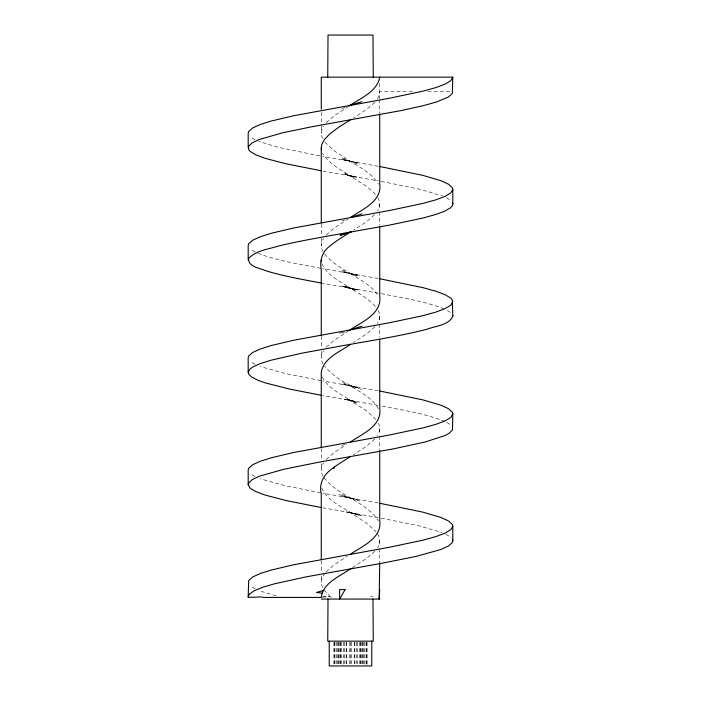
<?xml version="1.0" encoding="UTF-8"?>
<svg xmlns="http://www.w3.org/2000/svg" width="701" height="701" viewBox="0 0 701 701"><rect width="100%" height="100%" fill="white"/><g stroke="black" fill="none" stroke-linecap="round" stroke-linejoin="round"><path stroke-width="0.53" stroke-dasharray="3.5 2.63" d="M377.909 197.673C380.441 201.757 380.187 207.093 377.506 211.036M378.181 310.429C380.468 314.425 380.056 319.507 377.506 323.284M378.426 423.176C380.477 427.093 379.933 431.921 377.506 435.54M377.506 533.768C380.38 537.912 380.398 543.608 377.532 547.753M322.662 138.535C320.462 134.697 321.233 129.887 323.494 126.259M323.091 251.703C320.497 247.707 320.979 242.423 323.494 238.515M323.091 363.959C320.497 359.964 320.988 354.68 323.494 350.763M323.091 476.216C320.497 472.22 320.988 466.936 323.494 463.019M322.688 587.631C319.875 582.838 321.838 576.757 325.273 572.831M377.506 98.78L379.206 95.178L379.732 91.761L414.186 91.761M374.807 326.797L366.737 333.807L353.488 342.509M374.807 439.054L366.737 446.064L353.488 454.765M374.86 551.24L366.886 558.215L351.595 568.178M374.807 102.285L366.737 109.303L353.488 117.996M374.606 214.76L366.693 221.595L353.488 230.252M326.193 122.745L334.263 115.735L348.055 106.71M326.193 235.001L334.263 227.991L348.055 218.966M326.193 347.258L334.263 340.239L348.055 331.222M326.193 459.514L334.263 452.495L346.425 444.478M326.193 571.771L334.263 564.752L347.24 556.235M341.948 108.716L346.697 106.771M341.948 220.973L344.796 219.799M341.948 333.229L344.796 332.055M341.948 445.485L344.796 444.311M339.091 333.229L343.245 331.95M322.346 597.287L329.829 596.323L333.229 599.066M427.759 91.761L451.768 91.761M322.591 596.323L329.829 596.323L324.037 590.014M370.715 596.323L372.985 596.323M378.33 517.636L346.417 512.002M356.196 513.71L322.889 507.831M347.722 175.469L356.502 177.178L343.341 173.76L354.504 177.178L345.129 173.76L353.506 177.178L349.738 175.565L366.737 186.475L375.482 194.265M353.374 400.963L344.585 399.255L357.712 402.672L346.557 399.255L355.915 402.672L347.538 399.255L351.289 400.867C340.712 393.857 327.271 388.152 321.829 375.911M378.251 166.251L322.749 156.428M322.951 171.079L378.487 180.902M378.251 278.499L322.749 268.685M378.496 293.158L321.601 283.09M378.251 390.755L322.749 380.932M378.076 405.344L322.556 395.522M378.251 503.011L322.749 493.189M381.178 181.393L419.321 189.139L442.603 195.965M381.134 518.153L418.348 525.671L442.024 532.506M319.752 155.876L278.148 147.306L258.546 141.339M320.795 268.325C299.318 264.04 277.342 260.886 256.829 252.895M381.265 293.666C402.278 297.829 423.711 301.036 443.803 308.72M346.846 287.533L354.706 289.925L344.945 286.507L356.108 289.925L343.56 286.507L357.51 289.925M320.795 380.582L285.596 373.572L260.273 366.553M320.795 492.838L285.596 485.819L260.264 478.809M382.194 406.089C402.987 410.243 424.236 413.388 444.084 421.126M347.004 512.002L361.514 515.419L348.169 512.002L359.315 515.419L348.748 512.002L352.06 513.518C341.203 506.446 327.446 500.637 321.829 488.159M341.904 159.583L359.096 163.088M341.904 271.839L359.096 275.344M342.167 286.507L358.921 289.925M341.904 384.095L359.096 387.6M341.904 496.343L359.096 499.857M343.332 159.583L357.659 163.088M343.332 271.839L357.659 275.344M357.659 387.6L350.5 385.848L341.948 382.334M276.229 595.824L260.264 591.066M343.911 159.583L357.089 163.088M343.911 271.839L357.089 275.344M343.911 384.095L357.089 387.6M343.911 496.343L357.089 499.857M361.909 389.353C347.6 385.778 334.395 377.164 324.572 366.202M339.091 494.591L361.909 501.609M346.338 286.507L354.706 289.925M341.948 157.83L359.052 164.84M341.948 270.087L359.052 277.097M341.948 494.591L353.97 499.866M324.572 253.946C332.344 263.41 343.49 269.377 353.97 275.362M353.97 387.618L350.5 385.848C360.428 392.42 372.336 397.861 378.338 408.648M446.642 422.344L450.848 425.016M255.129 139.849L250.152 136.783M255.129 252.106L250.152 249.039M255.129 364.362L250.152 361.287M255.129 476.619L250.152 473.543M255.129 588.866L250.152 585.799M445.976 534.215L451.225 537.632M446.441 197.673L451.444 201.091M447.387 310.429L450.848 312.76M352.498 177.178C341.974 170.168 329.216 164.577 322.583 153.265M321.829 263.655C327.095 275.668 340.222 281.259 350.518 288.216M348.528 399.255L366.737 410.988L376.279 419.759M349.335 512.002L366.737 523.244L376.034 531.752M350.5 273.592C360.428 280.163 372.336 285.605 378.338 296.392M347.722 286.507C358.027 293.237 369.848 298.81 377.322 308.966M324.843 142.128L334.263 150.811L344.796 157.83C356.292 165.839 371.013 171.5 378.338 184.135M324.037 477.758C338.469 496.361 365.493 500.891 378.338 520.904M379.732 83.41L379.732 98.499M379.732 99.56L379.732 113.124M379.732 204.017L379.732 209.827M379.732 211.912L379.732 225.03M379.732 316.274L379.732 322.083M379.732 324.169L379.732 337.286M379.732 428.53L379.732 434.34M379.732 436.425L379.732 449.543M379.732 540.778L379.732 546.587M379.732 548.681L379.732 562.991M367.105 642.239L367.105 665.95M366.544 642.239L366.544 664.872M366.036 642.239L366.036 664.872M364.415 642.239L364.415 664.872M363.451 642.239L363.451 663.794M362.583 642.239L362.583 663.794M361.996 642.239L361.996 663.794M360.919 642.239L360.919 663.794M360.279 642.239L360.279 663.794M359.604 642.239L359.604 663.794M357.606 642.239L357.606 663.794M356.406 642.239L356.406 663.794M354.855 642.239L354.855 663.794M354.233 642.239L354.233 663.794M351.315 642.239L351.315 663.794M350.5 642.239L350.5 663.794M349.685 642.239L349.685 663.794M346.767 642.239L346.767 663.794M346.145 642.239L346.145 663.794M344.594 642.239L344.594 663.794M343.394 642.239L343.394 665.95M341.396 642.239L341.396 663.794M340.721 642.239L340.721 663.794M340.081 642.239L340.081 663.794M339.004 642.239L339.004 663.794M338.417 642.239L338.417 663.794M337.549 642.239L337.549 663.794M336.585 642.239L336.585 663.794M334.964 642.239L334.964 663.794M334.456 642.239L334.456 663.794M333.895 642.239L333.895 663.794M321.268 112.423L321.268 125.251M321.268 126.259L321.268 133.269M321.268 224.04L321.268 236.062M321.268 238.165L321.268 245.525M321.268 336.296L321.268 348.318M321.268 351.473L321.268 357.782M321.268 448.552L321.268 460.575M321.268 463.729L321.268 470.038M321.268 560.8L321.268 571.736M321.268 575.985L321.268 582.294"/><path stroke-width="1.05" d="M350.886 231.847C343.683 236.298 336.314 240.609 329.829 246.112C322.329 251.44 319.437 260.693 321.268 269.605L321.268 335.201M350.5 119.827L339.31 126.846L329.829 133.856L324.361 139.595L321.829 144.38L321.268 147.893L321.268 222.944M321.268 559.713L321.268 494.117C318.622 482.831 324.283 473.911 333.229 467.882L334.263 467.882L334.263 467.111L338.46 464.176L350.5 456.588M327.744 77.145L328.015 35.05L372.985 35.05L373.256 77.145M328.015 599.066L327.744 641.161L373.256 641.161L372.985 599.066M380.205 503.362L422.843 512.133L440.736 517.399L448.412 520.904L452.32 524.409L452.811 526.162L452.811 540.778L452.32 542.539L448.403 546.044L440.736 549.549L416.052 556.419L382.001 563.253L305.811 576.923L274.687 583.758L263.015 587.166L254.524 590.584L249.538 594.001L248.189 596.91L248.233 597.418L262.139 596.91M379.732 589.602L379.18 599.066L379.732 562.991M320.795 395.198L289.303 389.011L265.425 382.921L258.441 380.468L251.633 377.05L248.68 374.15L248.224 371.924L250.152 368.892L253.166 366.798L260.273 363.626L271.41 360.121L302.131 353.129L340.476 346.092C369.409 340.835 398.571 336.462 427.111 329.216C435.54 325.842 448.579 325.457 452.811 316.274L452.32 299.905L450.848 298.144L445.03 294.639L435.566 291.134L422.852 287.62L380.196 278.849M380.196 166.601L422.843 175.373L440.736 180.63L448.403 184.135L452.32 187.649L452.811 189.401L452.811 204.017L452.32 205.77L450.375 207.925L444.329 211.343L435.575 214.541L422.843 218.046L389.949 225.012L342.088 233.547C320.707 237.35 299.274 241.004 278.157 246.112C268.22 249.319 256.145 250.415 248.68 258.389C247.479 267.125 261.123 268.317 266.941 271.138C284.86 276.369 303.27 279.664 321.601 283.09M379.732 77.145C377.05 92.208 359.911 98.21 348.87 106.21M320.795 170.694L285.596 163.675L265.346 158.382L255.97 154.903L250.327 151.556L248.68 149.646L248.531 146.43L251.974 143.013L259.019 139.595L282.722 132.761L311.349 126.846L401.252 110.556L422.852 105.79L436.434 102.013L448.412 97.027L452.329 93.513L452.82 77.145L321.268 77.145L321.268 109.216M380.196 391.105L422.843 399.877L440.736 405.143L448.412 408.648L452.32 412.153L452.811 413.914L452.46 430.002L448.99 433.42L445.03 435.54L425.209 441.963L393.725 448.798L317.465 462.467L283.712 469.293L259.607 476.128L252.342 479.545L248.68 482.901L248.189 484.671L250.152 488.159L255.62 491.506L264.619 494.924L285.596 500.444L320.795 507.454M452.82 77.145L450.848 80.65L445.03 84.164L435.575 87.669L422.852 91.174L389.66 98.193L293.658 115.735L271.41 120.993L260.264 124.506L252.597 128.011L248.68 131.516L248.189 133.269L248.189 147.893M452.811 413.914L450.848 417.419L445.03 420.924L435.566 424.438L422.852 427.943L389.651 434.962L293.658 452.495L271.41 457.762L260.264 461.267L252.597 464.772L248.68 468.286L248.189 470.038L248.189 484.671M452.811 301.658L450.848 305.163L445.021 308.668L435.575 312.182L422.852 315.687L389.651 322.705L293.658 340.239L271.41 345.505L260.273 349.01L252.588 352.524L248.68 356.029L248.18 357.782L248.18 372.397M452.811 526.162L450.848 529.676L445.03 533.181L435.566 536.686L422.843 540.199L389.651 547.209L293.658 564.752L271.41 570.018L260.264 573.523L252.597 577.028L248.68 580.542L248.189 596.91M452.811 189.401L450.848 192.906L445.021 196.42L435.575 199.925L422.843 203.43L389.651 210.449L293.658 227.991L271.41 233.249L260.273 236.754L252.588 240.268L248.68 243.773L248.189 245.525L248.189 260.141M350.772 568.677C339.889 576.415 323.152 582.505 321.277 597.418L262.84 597.418M333.229 467.882L334.263 467.111M348.87 330.723C361.111 322.048 382.273 314.381 379.732 295.848L379.732 227.124M350.5 441.972C362.461 433.709 382.299 425.91 379.732 408.096L379.732 339.38M350.5 554.228C362.461 545.956 382.299 538.166 379.732 520.352L379.732 450.585M350.5 344.331C339.967 351.946 323.52 357.913 321.268 372.397L321.268 447.457M351.087 231.847L340.151 235.256L351.28 231.847M350.5 105.211L361.909 101.698M361.909 213.954L350.5 217.468C362.461 209.196 382.299 201.406 379.732 183.592L379.732 114.097M350.5 329.715L361.909 326.21M323.082 590.584L316.51 592.45L321.934 593.09M321.277 599.066L379.732 599.066L379.644 598.006M333.623 467.593L334.263 467.882M452.478 539.341L452.811 540.778M452.583 202.799L452.811 204.017M452.732 315.546L452.811 316.274M321.268 260.141L321.452 261.78M321.268 147.893L321.444 149.848M371.767 641.161L371.767 665.95L329.233 665.95L329.233 641.161M345.102 589.602L339.626 599.066L339.626 589.602L345.102 589.602"/></g></svg>
